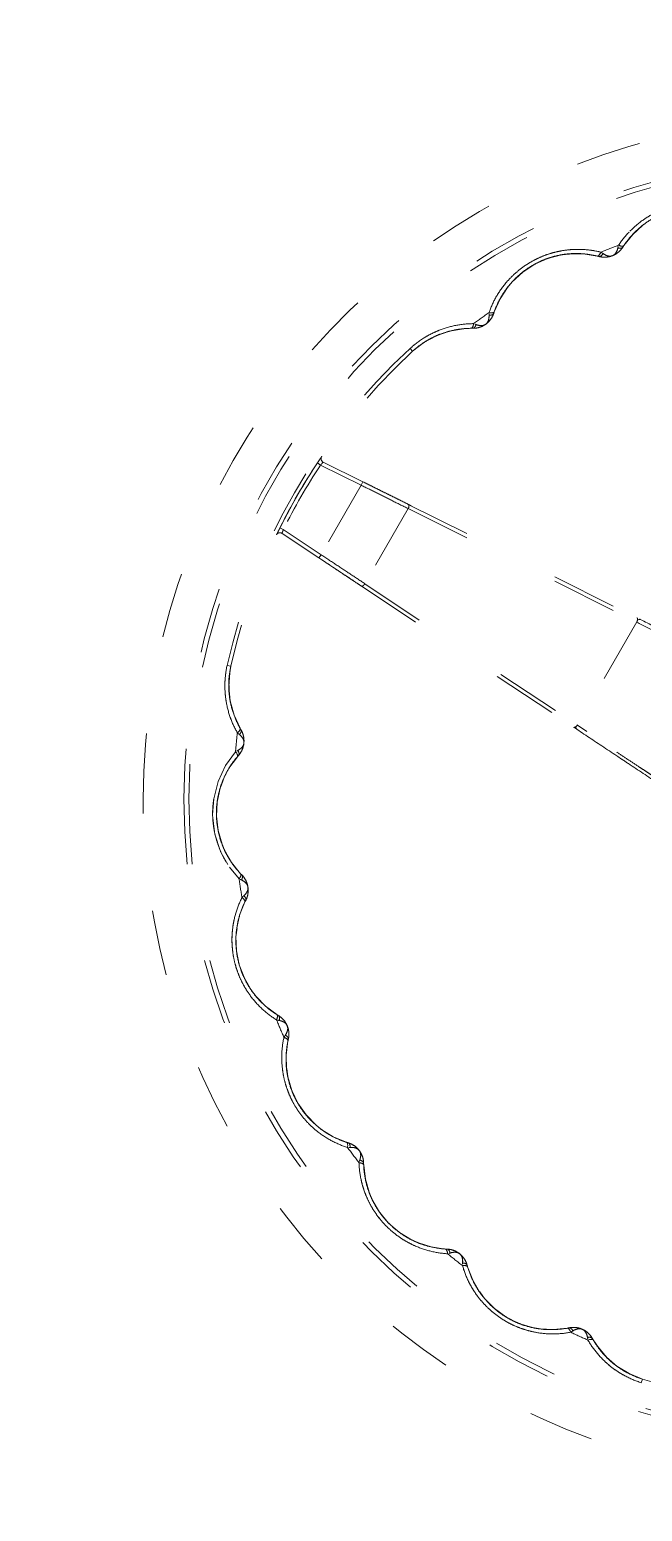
# Model space of a CAD drawing. Extents: x -3450 to 27857, y -1288 to 11880.
# Drawn here: x 1048.36 to 1061.26, y 1129.79 to 1160.99 of the extents above; entities that cross this region are included whole.
import ezdxf

# ---------------------------------------------------------------- set-up
doc = ezdxf.new("R2010")
doc.units = 0
doc.linetypes.add('188K-SM-03-F20-MECH-EQ-Y2257103$0$XFM7Q20PCW-200K$0$ACAD_ISO03W100', pattern=[30, 12, -18])
doc.layers.add('188K-SM-03-F20-MECH-EQ-Y2257103$0$XFM7Q20PCW-200K$0$PCW EQ (FUTURE)', color=252, linetype='188K-SM-03-F20-MECH-EQ-Y2257103$0$XFM7Q20PCW-200K$0$ACAD_ISO03W100', lineweight=9)

# ---------------------------------------------------------------- blocks, each defined once
blk = doc.blocks.new('188K-SM-03-F20-MECH-EQ-Y2257103$0$XFM7Q20PCW-200K$0$漢唐美光 8NHV4A-10FDA-NC150-M - 漢唐美光 8NHV4A-10FDA-NC150-M-V1107-CUB_L40')
for p, q in [((-563.1, 11.33), (-562.93, 11.59)), ((-572.86, 10.1), (-574.2, 9.94)), ((-567.8, 9.69), (-567.5, 9.61)), ((-565.97, 9.5), (-565.02, 9.75)), ((-564.15, 10.22), (-565.02, 9.75)), ((-584.29, 3.92), (-583.42, 4.95)), ((-587.56, -2.17), (-588.28, -2.83)), ((-586.81, -0.83), (-586.71, -0.54)), ((-590.97, -3.58), (-590.66, -3.58)), ((-590.97, -3.58), (-590.66, -3.58)), ((-589.15, -3.3), (-588.28, -2.83)), ((-602.16, -7.29), (-601.69, -7.8)), ((-618.59, -28.68), (-619.17, -28.29)), ((-611.13, -32.37), (-618.59, -28.68)), ((-618.11, -28.13), (-610.82, -31.75)), ((-611.13, -32.37), (-618.5, -45.13)), ((-611.13, -32.37), (-610.82, -31.75)), ((-602.49, -36.68), (-610.45, -50.46)), ((-602.49, -36.68), (-560.55, -57.49)), ((-602.48, -35.89), (-559.92, -57)), ((-626.05, -40.21), (-625.43, -40.52)), ((-625.43, -40.52), (-618.5, -45.13)), ((-625.66, -41.21), (-618.88, -45.71)), ((-618.88, -45.71), (-618.5, -45.13)), ((-611.13, -50.87), (-572.13, -76.79)), ((-610.47, -50.49), (-571.47, -76.41)), ((-560.53, -57.46), (-571.47, -76.41)), ((-635.06, -65.6), (-635.74, -65.45)), ((-635.74, -65.45), (-635.06, -65.6)), ((-635.13, -72.22), (-635.32, -71.08)), ((-633.2, -77.26), (-633.36, -76.99)), ((-632.68, -78.7), (-632.66, -79.69)), ((-571.45, -76.43), (-569.71, -77.58)), ((-636.02, -83.85), (-634.19, -81.29)), ((-632.87, -80.65), (-632.66, -79.69)), ((-637.39, -86.76), (-636.02, -83.85)), ((-633.86, -82.2), (-633.65, -81.97)), ((-638.2, -89.94), (-637.39, -86.77)), ((-636.51, -86.53), (-636.97, -87.79)), ((-638.4, -92.84), (-638.2, -89.94)), ((-638.06, -96), (-638.38, -93.45)), ((-636.99, -99.45), (-637.98, -96.4)), ((-635.61, -102.01), (-636.82, -99.82)), ((-636.14, -99.52), (-636.67, -98.27)), ((-633.54, -104.62), (-635.29, -102.49)), ((-633.04, -103.91), (-633.26, -103.69)), ((-632.18, -105.18), (-631.92, -106.13)), ((-632.47, -108.86), (-632.32, -108.58)), ((-631.89, -107.11), (-631.92, -106.13)), ((-633.97, -113.7), (-634.11, -115.04)), ((-630.43, -126.2), (-631.25, -125.13)), ((-626.35, -129.7), (-626.61, -129.54)), ((-625.21, -130.72), (-624.72, -131.58)), ((-624.45, -132.53), (-624.72, -131.58)), ((-624.58, -134.36), (-624.51, -134.06)), ((-624.85, -139.43), (-624.65, -140.76)), ((-618.35, -150.68), (-619.41, -149.84)), ((-613.53, -153.07), (-613.83, -152.98)), ((-613.53, -153.07), (-613.83, -152.98)), ((-612.18, -153.78), (-611.49, -154.49)), ((-611, -155.34), (-611.49, -154.49)), ((-610.67, -157.15), (-610.68, -156.84)), ((-609.69, -162.13), (-609.18, -163.37)), ((-600.64, -171.44), (-601.87, -170.89)), ((-595.38, -172.58), (-595.69, -172.56)), ((-593.89, -172.93), (-593.05, -173.45)), ((-592.36, -174.16), (-593.05, -173.45)), ((-591.6, -175.83), (-591.69, -175.53)), ((-589.44, -180.42), (-588.63, -181.49)), ((-578.37, -187.22), (-579.7, -186.99)), ((-572.99, -187.03), (-573.3, -187.09)), ((-571.46, -187.01), (-570.52, -187.31)), ((-569.68, -187.82), (-570.52, -187.31)), ((-568.54, -189.26), (-568.69, -188.99)), ((-568.54, -189.26), (-568.69, -188.99)), ((-559.52, -196.43), (-559.73, -197.1))]:
    blk.add_line(p, q)
at = {"flags": 128}
for points in [[(-651.15, -89.94), (-651.05, -84.94), (-650.75, -79.95), (-650.25, -74.98), (-649.55, -70.03), (-648.66, -65.11), (-647.57, -60.23), (-646.28, -55.4), (-644.8, -50.62), (-643.14, -45.91), (-641.28, -41.27), (-639.24, -36.7), (-637.02, -32.22), (-634.63, -27.83), (-632.06, -23.55), (-629.32, -19.36), (-626.41, -15.29), (-623.35, -11.34), (-620.12, -7.52), (-616.75, -3.83), (-613.24, -0.27), (-609.58, 3.14), (-605.79, 6.4), (-601.88, 9.51), (-597.84, 12.46), (-593.69, 15.24), (-589.43, 17.86), (-585.07, 20.3), (-580.61, 22.57), (-576.07, 24.66), (-571.44, 26.56), (-566.75, 28.28), (-561.99, 29.81), (-557.17, 31.15), (-552.3, 32.29), (-547.39, 33.24), (-542.45, 33.99), (-537.48, 34.54), (-532.5, 34.9), (-527.5, 35.05), (-522.5, 35), (-517.51, 34.76), (-512.53, 34.31), (-507.57, 33.67), (-502.64, 32.83), (-497.75, 31.79), (-492.9, 30.55), (-488.11, 29.13), (-483.38, 27.51), (-478.72, 25.71), (-474.13, 23.72), (-469.63, 21.55), (-465.21, 19.2), (-460.9, 16.67), (-456.69, 13.98), (-452.59, 11.12), (-448.6, 8.1), (-444.75, 4.92), (-441.02, 1.59), (-437.42, -1.89), (-433.97, -5.51), (-430.67, -9.26), (-427.52, -13.15), (-424.53, -17.15), (-421.7, -21.27), (-419.04, -25.51), (-416.55, -29.84), (-414.23, -34.27), (-412.09, -38.79), (-410.14, -43.39), (-408.37, -48.07), (-406.79, -52.81), (-405.4, -57.62), (-404.21, -62.47), (-403.2, -67.37), (-402.4, -72.3), (-401.79, -77.27), (-401.39, -82.25), (-401.18, -87.24), (-401.15, -89.94)], [(-562.93, 11.59), (-561.29, 13.65), (-559.48, 15.31)], [(-583.42, 4.95), (-581.48, 6.75), (-579.28, 8.19), (-576.92, 9.24), (-574.38, 9.91), (-571.81, 10.15), (-569.22, 9.97), (-567.8, 9.69)], [(-567.8, 9.69), (-570.4, 10.1), (-572.86, 10.1)], [(-586.71, -0.54), (-585.63, 1.86), (-584.29, 3.92)], [(-601.69, -7.8), (-599.65, -6.21), (-597.35, -4.95), (-594.9, -4.09), (-592.35, -3.65), (-590.97, -3.58)], [(-601.69, -7.8), (-599.61, -6.18), (-597.32, -4.94), (-595.99, -4.42)], [(-590.97, -3.58), (-593.59, -3.81), (-595.99, -4.42)], [(-601.69, -7.8), (-604.91, -10.88), (-608.01, -14.1), (-610.98, -17.43), (-613.81, -20.88), (-616.5, -24.44), (-619.05, -28.11), (-621.45, -31.87), (-623.69, -35.73), (-625.78, -39.67), (-627.71, -43.7), (-629.48, -47.8), (-631.08, -51.96), (-632.52, -56.19), (-633.78, -60.47), (-634.88, -64.8), (-635.06, -65.6)], [(-618.22, -28.06), (-618.32, -27.97), (-618.4, -27.86), (-618.46, -27.73), (-618.49, -27.6), (-618.5, -27.46), (-618.48, -27.36), (-618.44, -27.22), (-618.38, -27.11)], [(-626.05, -40.21), (-623.98, -36.26), (-621.76, -32.39), (-619.38, -28.61), (-619.17, -28.29)], [(-626.68, -41.49), (-626.61, -41.37), (-626.51, -41.27), (-626.41, -41.19), (-626.28, -41.13), (-626.15, -41.1), (-626.01, -41.09), (-625.91, -41.11), (-625.77, -41.15), (-625.66, -41.21)], [(-543.58, -65.9), (-545.93, -64.72), (-549.72, -62.84), (-553.46, -60.97), (-557.09, -59.17), (-560.53, -57.46)], [(-633.36, -76.99), (-634.47, -74.58), (-635.17, -72.03), (-635.44, -69.41), (-635.27, -66.76), (-635.06, -65.6)], [(-635.32, -71.08), (-635.43, -68.44), (-635.11, -65.84), (-635.06, -65.6)], [(-633.36, -76.99), (-634.46, -74.61), (-635.13, -72.22)], [(-634.19, -81.29), (-636.02, -83.85), (-637.39, -86.77), (-638.2, -89.94)], [(-636.67, -98.27), (-637.4, -95.73), (-637.7, -93.12), (-637.57, -90.54), (-637.02, -87.97), (-636.07, -85.57), (-634.74, -83.34), (-633.86, -82.2)], [(-633.86, -82.2), (-635.4, -84.33), (-636.51, -86.53)], [(-401.15, -89.94), (-401.25, -94.94), (-401.55, -99.93), (-402.05, -104.91), (-402.75, -109.86), (-403.64, -114.78), (-404.73, -119.66), (-406.02, -124.49), (-407.49, -129.26), (-409.16, -133.98), (-411.02, -138.62), (-413.06, -143.19), (-415.27, -147.67), (-417.67, -152.05), (-420.24, -156.34), (-422.98, -160.52), (-425.89, -164.59), (-428.95, -168.54), (-432.17, -172.37), (-435.54, -176.06), (-439.06, -179.61), (-442.72, -183.02), (-446.51, -186.29), (-450.42, -189.39), (-454.46, -192.34), (-458.61, -195.13), (-462.87, -197.74), (-467.23, -200.19), (-471.69, -202.46), (-476.23, -204.54), (-480.85, -206.45), (-485.55, -208.17), (-490.31, -209.7), (-495.13, -211.03), (-499.99, -212.18), (-504.9, -213.12), (-509.85, -213.88), (-514.82, -214.43), (-519.8, -214.78), (-524.8, -214.94), (-529.8, -214.89), (-534.79, -214.64), (-539.77, -214.2), (-544.73, -213.55), (-549.66, -212.71), (-554.55, -211.67), (-559.39, -210.44), (-564.19, -209.02), (-568.92, -207.4), (-573.58, -205.6), (-578.17, -203.61), (-582.67, -201.43), (-587.08, -199.09), (-591.4, -196.56), (-595.61, -193.87), (-599.71, -191.01), (-603.69, -187.98), (-607.55, -184.8), (-611.28, -181.47), (-614.87, -177.99), (-618.32, -174.38), (-621.63, -170.62), (-624.78, -166.74), (-627.77, -162.73), (-630.6, -158.61), (-633.26, -154.38), (-635.75, -150.05), (-638.07, -145.62), (-640.2, -141.1), (-642.16, -136.49), (-643.93, -131.82), (-645.51, -127.07), (-646.9, -122.27), (-648.09, -117.42), (-649.09, -112.52), (-649.9, -107.58), (-650.5, -102.62), (-650.91, -97.64), (-651.12, -92.64), (-651.15, -89.94)], [(-633.26, -103.69), (-634.91, -101.64), (-636.14, -99.52)], [(-631.25, -125.13), (-632.58, -122.85), (-633.51, -120.39), (-634.02, -117.86), (-634.12, -115.23), (-633.79, -112.67), (-633.05, -110.18), (-632.47, -108.86)], [(-632.47, -108.86), (-633.44, -111.3), (-633.97, -113.7)], [(-626.61, -129.54), (-628.72, -127.97), (-630.43, -126.2)], [(-624.58, -134.36), (-624.92, -136.97), (-624.85, -139.43)], [(-619.41, -149.84), (-621.26, -147.95), (-622.76, -145.8), (-623.88, -143.47), (-624.61, -140.95), (-624.92, -138.38), (-624.82, -135.78), (-624.58, -134.36)], [(-613.83, -152.98), (-616.26, -151.97), (-618.35, -150.68)], [(-610.67, -157.15), (-610.36, -159.76), (-609.69, -162.13)], [(-601.87, -170.89), (-604.12, -169.51), (-606.11, -167.79), (-607.76, -165.8), (-609.09, -163.54), (-610.02, -161.13), (-610.56, -158.59), (-610.67, -157.15)], [(-595.69, -172.56), (-598.29, -172.18), (-600.64, -171.44)], [(-591.6, -175.83), (-590.66, -178.29), (-589.44, -180.42)], [(-579.7, -186.99), (-582.22, -186.21), (-584.57, -185.03), (-586.66, -183.51), (-588.51, -181.64), (-590, -179.53), (-591.14, -177.2), (-591.6, -175.83)], [(-573.3, -187.09), (-575.91, -187.36), (-578.37, -187.22)], [(-568.54, -189.26), (-567.02, -191.41), (-565.29, -193.19)], [(-559.52, -196.43), (-561.91, -195.46), (-564.16, -194.1), (-566.12, -192.41), (-567.78, -190.42), (-568.54, -189.26)], [(-559.52, -196.43), (-561.96, -195.44), (-564.18, -194.08), (-565.29, -193.19)], [(-559.52, -196.43), (-555.24, -197.68), (-550.9, -198.76), (-546.53, -199.66), (-542.13, -200.39), (-537.7, -200.94), (-533.25, -201.31), (-528.79, -201.51), (-524.33, -201.53), (-519.87, -201.36), (-515.42, -201.02), (-510.98, -200.5), (-506.57, -199.81), (-502.2, -198.94), (-497.86, -197.89), (-493.56, -196.68), (-492.78, -196.43)]]:
    blk.add_lwpolyline(points, dxfattribs=at)
blk.add_circle((-526.15, -89.94), 379.98)
for centre, radius, start, end in [((-526.15, -89.94), 117.51, 0, 180), ((-526.15, -89.94), 116.61, 0, 180), ((-526.15, -89.94), 108.39, 110.3796, 112.2204), ((-526.15, -89.94), 108.39, 124.5796, 126.4204), ((-526.15, -89.94), 112.29, 132.6, 167.4), ((-617.8, -27.51), 0.7, 145.7341, 243.6127), ((-526.15, -89.94), 111.6, 146.4637, 153.5363), ((-526.15, -89.94), 110.9, 146.4637, 153.5363), ((-626.05, -41.79), 0.7, 56.3873, 154.2659), ((-526.15, -89.94), 108.39, 173.5796, 175.4204), ((-526.15, -89.94), 117.51, 180, 0), ((-526.15, -89.94), 116.61, 180, 0), ((-526.15, -89.94), 108.39, 187.7796, 189.6204), ((-526.15, -89.94), 108.39, 201.9796, 203.8204), ((-526.15, -89.94), 108.39, 216.1796, 218.0204), ((-526.15, -89.94), 108.39, 230.3796, 232.2204), ((-526.15, -89.94), 108.39, 244.5796, 246.4204)]:
    blk.add_arc(centre, radius, start, end)
for centre, major_axis, ratio, start_param, end_param in [((-564.18, 12.42), (-1.25, 0.83), 0.34988, 2.01934, 3.141593), ((-567.44, 11.14), (0.36, 1.46), 0.34988, 3.141593, 4.263845), ((-588.12, -0.04), (-1.41, 0.5), 0.34988, 2.01934, 3.141593), ((-590.98, -2.08), (-0.01, 1.5), 0.34988, 3.141593, 4.263845), ((-602.79, -36.52), (0.311, 0.627), 0.481025, 4.682027, 6.283185), ((-610.74, -50.29), (0.388, 0.583), 0.481025, 3.141593, 4.74275), ((-560.84, -57.33), (0.311, 0.627), 0.481025, 4.682027, 6.283185), ((-560.24, -57.63), (0.311, 0.627), 0.481025, 0, 0.770217), ((-634.66, -77.73), (1.3, 0.74), 0.34988, 5.160933, 6.283185), ((-571.74, -76.21), (0.388, 0.583), 0.481025, 3.141593, 4.74275), ((-571.18, -76.58), (0.388, 0.583), 0.481025, 2.371375, 3.141593), ((-635, -81.22), (-1.14, 0.98), 0.34988, 3.141593, 4.263845), ((-634.34, -104.72), (1.08, 1.04), 0.34988, 5.160933, 6.283185), ((-633.81, -108.19), (-1.34, 0.67), 0.34988, 3.141593, 4.263845), ((-627.41, -130.81), (0.79, 1.27), 0.34988, 5.160933, 6.283185), ((-626.04, -134.04), (-1.47, 0.32), 0.34988, 3.141593, 4.263845), ((-614.29, -154.4), (0.46, 1.43), 0.34988, 5.160933, 6.283185), ((-612.17, -157.2), (1.5, 0.05), 0.34988, 0, 1.122252), ((-595.78, -174.06), (0.09, 1.5), 0.34988, 5.160933, 6.283185), ((-593.05, -176.25), (1.44, 0.42), 0.34988, 0, 1.122252), ((-573.02, -188.57), (-0.28, 1.47), 0.34988, 5.160933, 6.283185), ((-569.83, -190.02), (1.29, 0.76), 0.34988, 0, 1.122252)]:
    blk.add_ellipse(centre, major_axis=major_axis, ratio=ratio, start_param=start_param, end_param=end_param)
for points, knots in [([(-541.27, 17.39), (-542.17, 17.87), (-544.09, 18.69), (-546.68, 19.28), (-548.84, 19.46), (-550.46, 19.44), (-552.09, 19.27), (-553.7, 18.94), (-555.27, 18.46), (-556.79, 17.84), (-558.23, 17.08), (-559.58, 16.2), (-560.83, 15.2), (-562.36, 13.74), (-563.33, 12.51), (-563.9, 11.66)], [-1, -1, -1, -1, -0.875, -0.75, -0.6875, -0.625, -0.5625, -0.5, -0.4375, -0.375, -0.3125, -0.25, -0.1875, -0.125, 0, 0, 0, 0]), ([(-542.09, 16.86), (-542.91, 17.3), (-544.23, 17.85), (-546.1, 18.37), (-547.55, 18.62), (-549.03, 18.74), (-550.54, 18.73), (-552.05, 18.57), (-553.53, 18.27), (-554.98, 17.82), (-556.38, 17.25), (-557.71, 16.55), (-560.21, 14.92), (-561.89, 13.14), (-562.93, 11.59)], [-1, -1, -1, -1, -0.875, -0.8125, -0.75, -0.6875, -0.625, -0.5625, -0.5, -0.4375, -0.375, -0.3125, -0.25, 0, 0, 0, 0]), ([(-562.93, 11.59), (-562.41, 12.36), (-561.52, 13.48), (-560.11, 14.82), (-558.96, 15.74), (-557.71, 16.55), (-556.38, 17.25), (-554.98, 17.82), (-553.53, 18.27), (-552.05, 18.57), (-550.54, 18.73), (-549.04, 18.75), (-546.06, 18.5), (-543.74, 17.74), (-542.09, 16.86)], [-1, -1, -1, -1, -0.875, -0.8125, -0.75, -0.6875, -0.625, -0.5625, -0.5, -0.4375, -0.375, -0.3125, -0.25, 0, 0, 0, 0]), ([(-567.14, 10.4), (-568.13, 10.65), (-570.19, 10.97), (-572.85, 10.91), (-574.98, 10.55), (-576.55, 10.14), (-578.09, 9.57), (-579.57, 8.86), (-580.97, 8.01), (-582.29, 7.03), (-583.5, 5.94), (-584.6, 4.75), (-585.57, 3.48), (-586.69, 1.69), (-587.33, 0.26), (-587.67, -0.7)], [-1, -1, -1, -1, -0.875, -0.75, -0.6875, -0.625, -0.5625, -0.5, -0.4375, -0.375, -0.3125, -0.25, -0.1875, -0.125, 0, 0, 0, 0]), ([(-586.71, -0.54), (-586.4, 0.34), (-585.81, 1.64), (-584.77, 3.29), (-583.88, 4.46), (-582.87, 5.55), (-581.75, 6.56), (-580.53, 7.46), (-579.24, 8.24), (-577.87, 8.9), (-576.45, 9.42), (-575, 9.81), (-572.06, 10.3), (-569.61, 10.13), (-567.8, 9.69)], [-1, -1, -1, -1, -0.875, -0.8125, -0.75, -0.6875, -0.625, -0.5625, -0.5, -0.4375, -0.375, -0.3125, -0.25, 0, 0, 0, 0]), ([(-567.8, 9.69), (-568.7, 9.91), (-570.12, 10.13), (-572.06, 10.16), (-573.53, 10.06), (-575, 9.81), (-576.45, 9.42), (-577.87, 8.9), (-579.24, 8.24), (-580.54, 7.46), (-581.75, 6.56), (-582.87, 5.56), (-584.89, 3.36), (-586.09, 1.22), (-586.71, -0.54)], [-1, -1, -1, -1, -0.875, -0.8125, -0.75, -0.6875, -0.625, -0.5625, -0.5, -0.4375, -0.375, -0.3125, -0.25, 0, 0, 0, 0]), ([(-590.5, -2.72), (-591.52, -2.73), (-593.6, -2.92), (-596.16, -3.63), (-598.14, -4.5), (-600.04, -5.55), (-601.34, -6.54), (-602.16, -7.29)], [-1, -1, -1, -1, -0.75, -0.5, -0.375, -0.25, 0, 0, 0, 0]), ([(-601.69, -7.8), (-600.93, -7.11), (-599.73, -6.19), (-597.98, -5.22), (-596.16, -4.42), (-593.8, -3.76), (-591.9, -3.58), (-590.97, -3.58)], [-1, -1, -1, -1, -0.75, -0.625, -0.5, -0.25, 0, 0, 0, 0]), ([(-619.17, -28.29), (-619.03, -28.08), (-618.83, -27.78), (-618.61, -27.45), (-618.44, -27.2), (-618.38, -27.11), (-618.38, -27.11)], [-1, -1, -1, -1, -0.666667, -0.5, -0.333333, 0, 0, 0, 0]), ([(-626.68, -41.49), (-626.68, -41.49), (-626.63, -41.39), (-626.5, -41.12), (-626.32, -40.76), (-626.16, -40.44), (-626.05, -40.21)], [-1, -1, -1, -1, -0.666667, -0.5, -0.333333, 0, 0, 0, 0]), ([(-540.98, -66.4), (-542.96, -65.42), (-546.99, -63.41), (-552.37, -60.75), (-556.9, -58.5), (-559.35, -57.28), (-560.53, -56.7)], [-1, -1, -1, -1, -0.7, -0.4, -0.2, 0, 0, 0, 0]), ([(-559.92, -57), (-558.21, -57.85), (-554.58, -59.65), (-548.13, -62.85), (-543.53, -65.13), (-540.98, -66.4)], [-1, -1, -1, -1, -0.7, -0.4, 0, 0, 0, 0]), ([(-560.55, -57.49), (-559.32, -58.14), (-556.74, -59.48), (-552.28, -61.73), (-548.62, -63.53), (-545.93, -64.82), (-544.15, -65.68), (-542.8, -66.3), (-541.92, -66.71)], [0, 0, 0, 0, 0.222222, 0.444444, 0.722222, 0.791667, 0.861111, 1, 1, 1, 1]), ([(-635.06, -65.6), (-635.28, -66.6), (-635.47, -68.1), (-635.44, -70.1), (-635.22, -72.08), (-634.61, -74.45), (-633.82, -76.18), (-633.36, -76.99)], [-1, -1, -1, -1, -0.75, -0.625, -0.5, -0.25, 0, 0, 0, 0]), ([(-572.13, -76.79), (-570.48, -77.89), (-567, -80.2), (-562.05, -83.49), (-557.67, -86.41), (-555.18, -88.06), (-553.96, -88.87)], [-1, -1, -1, -1, -0.7, -0.4, -0.2, 0, 0, 0, 0]), ([(-553.96, -88.87), (-555.73, -87.69), (-559.37, -85.27), (-565.43, -81.25), (-569.44, -78.58), (-571.57, -77.17)], [-1, -1, -1, -1, -0.7, -0.4, 0, 0, 0, 0]), ([(-554.16, -87.91), (-554.45, -87.73), (-554.9, -87.45), (-555.52, -87.05), (-556, -86.75), (-556.49, -86.43), (-557, -86.11), (-557.51, -85.78), (-558.19, -85.34), (-559.03, -84.79), (-560.37, -83.91), (-562.04, -82.81), (-564.02, -81.49), (-567.26, -79.3), (-569.72, -77.59), (-571.45, -76.38)], [0, 0, 0, 0, 0.055556, 0.083333, 0.111111, 0.138889, 0.166667, 0.194444, 0.222222, 0.277778, 0.333333, 0.444444, 0.555556, 0.666667, 1, 1, 1, 1]), ([(-633.86, -82.2), (-634.46, -82.91), (-635.3, -84.07), (-636.2, -85.79), (-636.77, -87.15), (-637.21, -88.57), (-637.52, -90.04), (-637.7, -91.55), (-637.73, -93.06), (-637.61, -94.57), (-637.36, -96.06), (-636.96, -97.51), (-635.92, -100.31), (-634.55, -102.34), (-633.26, -103.69)], [-1, -1, -1, -1, -0.875, -0.8125, -0.75, -0.6875, -0.625, -0.5625, -0.5, -0.4375, -0.375, -0.3125, -0.25, 0, 0, 0, 0]), ([(-633.26, -103.69), (-633.9, -103.02), (-634.8, -101.9), (-635.8, -100.23), (-636.44, -98.91), (-636.96, -97.52), (-637.35, -96.06), (-637.61, -94.57), (-637.73, -93.06), (-637.7, -91.55), (-637.52, -90.04), (-637.21, -88.57), (-636.33, -85.72), (-635.07, -83.62), (-633.86, -82.2)], [-1, -1, -1, -1, -0.875, -0.8125, -0.75, -0.6875, -0.625, -0.5625, -0.5, -0.4375, -0.375, -0.3125, -0.25, 0, 0, 0, 0]), ([(-633.02, -108.06), (-633.47, -108.97), (-634.24, -110.91), (-634.76, -113.52), (-634.88, -115.68), (-634.81, -117.3), (-634.59, -118.93), (-634.22, -120.53), (-633.7, -122.08), (-633.03, -123.58), (-632.24, -125), (-631.32, -126.33), (-630.29, -127.55), (-628.78, -129.04), (-627.53, -129.98), (-626.66, -130.51)], [-1, -1, -1, -1, -0.875, -0.75, -0.6875, -0.625, -0.5625, -0.5, -0.4375, -0.375, -0.3125, -0.25, -0.1875, -0.125, 0, 0, 0, 0]), ([(-626.61, -129.54), (-627.4, -129.05), (-628.55, -128.19), (-629.93, -126.82), (-630.87, -125.69), (-631.72, -124.47), (-632.45, -123.15), (-633.07, -121.77), (-633.55, -120.34), (-633.89, -118.86), (-634.1, -117.36), (-634.16, -115.86), (-634, -112.88), (-633.3, -110.53), (-632.47, -108.86)], [-1, -1, -1, -1, -0.875, -0.8125, -0.75, -0.6875, -0.625, -0.5625, -0.5, -0.4375, -0.375, -0.3125, -0.25, 0, 0, 0, 0]), ([(-632.47, -108.86), (-632.88, -109.69), (-633.4, -111.03), (-633.86, -112.92), (-634.08, -114.37), (-634.16, -115.86), (-634.09, -117.36), (-633.89, -118.86), (-633.55, -120.34), (-633.07, -121.77), (-632.46, -123.16), (-631.72, -124.46), (-630.02, -126.92), (-628.2, -128.55), (-626.61, -129.54)], [-1, -1, -1, -1, -0.875, -0.8125, -0.75, -0.6875, -0.625, -0.5625, -0.5, -0.4375, -0.375, -0.3125, -0.25, 0, 0, 0, 0]), ([(-625.31, -133.72), (-625.53, -134.72), (-625.79, -136.78), (-625.66, -139.44), (-625.24, -141.56), (-624.78, -143.12), (-624.17, -144.64), (-623.42, -146.1), (-622.53, -147.48), (-621.52, -148.77), (-620.39, -149.95), (-619.18, -151.01), (-617.88, -151.95), (-616.05, -153.02), (-614.61, -153.62), (-613.64, -153.93)], [-1, -1, -1, -1, -0.875, -0.75, -0.6875, -0.625, -0.5625, -0.5, -0.4375, -0.375, -0.3125, -0.25, -0.1875, -0.125, 0, 0, 0, 0]), ([(-613.83, -152.98), (-614.72, -152.69), (-616.04, -152.14), (-617.71, -151.15), (-618.9, -150.29), (-620.02, -149.31), (-621.06, -148.22), (-622, -147.03), (-622.82, -145.75), (-623.51, -144.41), (-624.07, -143), (-624.5, -141.56), (-625.07, -138.63), (-624.97, -136.19), (-624.58, -134.36)], [-1, -1, -1, -1, -0.875, -0.8125, -0.75, -0.6875, -0.625, -0.5625, -0.5, -0.4375, -0.375, -0.3125, -0.25, 0, 0, 0, 0]), ([(-624.58, -134.36), (-624.77, -135.27), (-624.95, -136.69), (-624.93, -138.64), (-624.79, -140.1), (-624.5, -141.56), (-624.07, -143), (-623.51, -144.41), (-622.82, -145.75), (-622, -147.03), (-621.06, -148.22), (-620.03, -149.31), (-617.78, -151.27), (-615.61, -152.41), (-613.83, -152.98)], [-1, -1, -1, -1, -0.875, -0.8125, -0.75, -0.6875, -0.625, -0.5625, -0.5, -0.4375, -0.375, -0.3125, -0.25, 0, 0, 0, 0]), ([(-623.43, -146.02), (-623.69, -145.57), (-624.14, -144.69), (-624.52, -143.78), (-624.68, -143.34)], [-0.4971302, -0.4971302, -0.4971302, -0.4971302, -0.4375, -0.3839164, -0.3839164, -0.3839164, -0.3839164]), ([(-611.54, -156.71), (-611.51, -157.73), (-611.26, -159.8), (-610.47, -162.34), (-609.55, -164.29), (-608.72, -165.69), (-607.76, -167.02), (-606.67, -168.25), (-605.47, -169.37), (-604.17, -170.37), (-602.79, -171.24), (-601.35, -171.97), (-599.87, -172.55), (-597.83, -173.14), (-596.29, -173.38), (-595.27, -173.44)], [-1, -1, -1, -1, -0.875, -0.75, -0.6875, -0.625, -0.5625, -0.5, -0.4375, -0.375, -0.3125, -0.25, -0.1875, -0.125, 0, 0, 0, 0]), ([(-610.67, -157.15), (-610.64, -158.08), (-610.47, -159.5), (-609.97, -161.38), (-609.47, -162.76), (-608.83, -164.11), (-608.06, -165.4), (-607.17, -166.63), (-606.17, -167.76), (-605.06, -168.8), (-603.86, -169.72), (-602.6, -170.52), (-599.93, -171.87), (-597.55, -172.44), (-595.69, -172.56)], [-1, -1, -1, -1, -0.875, -0.8125, -0.75, -0.6875, -0.625, -0.5625, -0.5, -0.4375, -0.375, -0.3125, -0.25, 0, 0, 0, 0]), ([(-595.69, -172.56), (-596.62, -172.5), (-598.03, -172.28), (-599.9, -171.74), (-601.27, -171.2), (-602.59, -170.52), (-603.86, -169.72), (-605.06, -168.79), (-606.17, -167.76), (-607.17, -166.63), (-608.07, -165.4), (-608.83, -164.11), (-610.11, -161.41), (-610.61, -159.01), (-610.67, -157.15)], [-1, -1, -1, -1, -0.875, -0.8125, -0.75, -0.6875, -0.625, -0.5625, -0.5, -0.4375, -0.375, -0.3125, -0.25, 0, 0, 0, 0]), ([(-601.36, -171.94), (-601.84, -171.72), (-602.8, -171.23), (-603.72, -170.66), (-604.16, -170.35)], [-0.7494547, -0.7494547, -0.7494547, -0.7494547, -0.6875, -0.625, -0.625, -0.625, -0.625]), ([(-592.55, -175.61), (-592.27, -176.6), (-591.52, -178.54), (-590.14, -180.81), (-588.76, -182.48), (-587.62, -183.63), (-586.36, -184.68), (-585, -185.61), (-583.57, -186.4), (-582.06, -187.05), (-580.51, -187.56), (-578.94, -187.91), (-577.35, -188.11), (-575.23, -188.19), (-573.68, -188.03), (-572.68, -187.84)], [-1, -1, -1, -1, -0.875, -0.75, -0.6875, -0.625, -0.5625, -0.5, -0.4375, -0.375, -0.3125, -0.25, -0.1875, -0.125, 0, 0, 0, 0]), ([(-591.6, -175.83), (-591.35, -176.72), (-590.83, -178.06), (-589.89, -179.76), (-589.06, -180.98), (-588.11, -182.12), (-587.05, -183.19), (-585.89, -184.16), (-584.64, -185.01), (-583.31, -185.75), (-581.92, -186.35), (-580.5, -186.81), (-577.58, -187.47), (-575.13, -187.44), (-573.3, -187.09)], [-1, -1, -1, -1, -0.875, -0.8125, -0.75, -0.6875, -0.625, -0.5625, -0.5, -0.4375, -0.375, -0.3125, -0.25, 0, 0, 0, 0]), ([(-573.3, -187.09), (-574.21, -187.26), (-575.64, -187.4), (-577.58, -187.33), (-579.04, -187.14), (-580.49, -186.81), (-581.92, -186.35), (-583.31, -185.74), (-584.64, -185.01), (-585.89, -184.16), (-587.05, -183.19), (-588.11, -182.13), (-590.01, -179.82), (-591.08, -177.62), (-591.6, -175.83)], [-1, -1, -1, -1, -0.875, -0.8125, -0.75, -0.6875, -0.625, -0.5625, -0.5, -0.4375, -0.375, -0.3125, -0.25, 0, 0, 0, 0]), ([(-569.51, -189.29), (-568.99, -190.17), (-567.79, -191.87), (-565.89, -193.73), (-564.15, -195.02), (-562.29, -196.13), (-560.78, -196.77), (-559.73, -197.1)], [-1, -1, -1, -1, -0.75, -0.5, -0.375, -0.25, 0, 0, 0, 0]), ([(-559.52, -196.43), (-560.49, -196.13), (-561.89, -195.54), (-563.6, -194.51), (-565.21, -193.33), (-566.96, -191.62), (-568.06, -190.07), (-568.54, -189.26)], [-1, -1, -1, -1, -0.75, -0.625, -0.5, -0.25, 0, 0, 0, 0])]:
    blk.add_open_spline(points, degree=3, knots=knots)
for points in [[(-559.57, 16.18), (-559.13, 16.49), (-558.23, 17.08), (-557.27, 17.59), (-556.77, 17.82)], [(-563.9, 11.66), (-563.33, 12.52), (-562.68, 13.33), (-561.96, 14.09)], [(-561.8, 14.25), (-561.12, 14.95), (-560.37, 15.6), (-559.57, 16.18)], [(-573.38, 10.79), (-572.85, 10.86), (-571.79, 10.93), (-570.73, 10.91), (-570.21, 10.87)], [(-563.1, 11.33), (-563.21, 11.14), (-563.48, 10.79), (-563.94, 10.36), (-564.45, 10), (-564.83, 9.82), (-565.02, 9.75)], [(-565.02, 9.75), (-564.63, 9.9), (-563.91, 10.32), (-563.33, 10.95), (-563.1, 11.33)], [(-564.01, 11.19), (-564.05, 11), (-564.16, 10.66), (-564.38, 10.24), (-564.67, 9.93), (-564.9, 9.79), (-565.02, 9.75)], [(-565.02, 9.75), (-564.78, 9.84), (-564.36, 10.18), (-564.09, 10.81), (-564.01, 11.19)], [(-563.95, 11.42), (-563.97, 11.34), (-563.99, 11.26), (-564.01, 11.19)], [(-564.01, 11.19), (-563.99, 11.26), (-563.97, 11.34), (-563.95, 11.42)], [(-563.1, 11.33), (-563.16, 11.23), (-563.4, 11.09), (-563.8, 11.13), (-564.01, 11.19)], [(-563.1, 11.33), (-563.07, 11.37), (-563.01, 11.45), (-562.96, 11.54), (-562.93, 11.59)], [(-582.27, 7.01), (-581.85, 7.36), (-580.97, 8.01), (-580.04, 8.57), (-579.56, 8.83)], [(-579.56, 8.83), (-579.08, 9.09), (-578.09, 9.57), (-577.07, 9.94), (-576.55, 10.11)], [(-576.55, 10.11), (-576.03, 10.27), (-574.98, 10.55), (-573.92, 10.73), (-573.38, 10.79)], [(-570.21, 10.87), (-569.16, 10.81), (-568.13, 10.64), (-567.14, 10.4)], [(-567.8, 9.69), (-567.75, 9.67), (-567.65, 9.65), (-567.55, 9.62), (-567.5, 9.61)], [(-566.73, 10.13), (-566.85, 9.94), (-567.12, 9.64), (-567.39, 9.58), (-567.5, 9.61)], [(-567.5, 9.61), (-567.29, 9.55), (-566.86, 9.48), (-566.22, 9.47), (-565.6, 9.55), (-565.21, 9.67), (-565.02, 9.75)], [(-565.02, 9.75), (-565.4, 9.6), (-566.22, 9.41), (-567.07, 9.5), (-567.5, 9.61)], [(-567.14, 10.4), (-567.07, 10.35), (-566.93, 10.26), (-566.8, 10.17), (-566.73, 10.13)], [(-565.02, 9.75), (-565.26, 9.65), (-565.79, 9.62), (-566.41, 9.9), (-566.73, 10.13)], [(-566.73, 10.13), (-566.58, 10.02), (-566.26, 9.84), (-565.82, 9.68), (-565.39, 9.65), (-565.14, 9.7), (-565.02, 9.75)], [(-584.58, 4.74), (-584.23, 5.15), (-583.5, 5.95), (-582.69, 6.67), (-582.27, 7.01)], [(-586.39, 2.13), (-585.87, 3.04), (-585.27, 3.92), (-584.58, 4.74)], [(-587.67, -0.7), (-587.33, 0.26), (-586.9, 1.21), (-586.39, 2.13)], [(-586.81, -0.83), (-586.88, -1.04), (-587.05, -1.44), (-587.39, -1.98), (-587.8, -2.45), (-588.12, -2.71), (-588.28, -2.83)], [(-588.28, -2.83), (-587.95, -2.59), (-587.35, -2.01), (-586.95, -1.25), (-586.81, -0.83)], [(-587.66, -1.19), (-587.66, -1.38), (-587.68, -1.74), (-587.79, -2.2), (-587.99, -2.57), (-588.18, -2.76), (-588.28, -2.83)], [(-588.28, -2.83), (-588.07, -2.68), (-587.75, -2.25), (-587.65, -1.58), (-587.66, -1.19)], [(-587.66, -1.19), (-587.45, -1.19), (-587.04, -1.14), (-586.85, -0.94), (-586.81, -0.83)], [(-587.66, -0.95), (-587.66, -1.03), (-587.66, -1.11), (-587.66, -1.19)], [(-587.66, -1.19), (-587.66, -1.11), (-587.66, -1.03), (-587.66, -0.95)], [(-586.71, -0.54), (-586.73, -0.59), (-586.76, -0.69), (-586.79, -0.78), (-586.81, -0.83)], [(-602.16, -7.29), (-601.35, -6.55), (-600.48, -5.88), (-599.55, -5.31)], [(-590.97, -3.58), (-591.91, -3.58), (-593.8, -3.76), (-596.63, -4.55), (-599.32, -5.89), (-600.94, -7.11), (-601.69, -7.8)], [(-599.55, -5.31), (-598.63, -4.74), (-597.65, -4.26), (-596.65, -3.87)], [(-596.65, -3.87), (-595.65, -3.49), (-594.62, -3.2), (-593.59, -3.01)], [(-593.59, -3.01), (-592.56, -2.82), (-591.53, -2.73), (-590.5, -2.72)], [(-590.66, -3.58), (-590.71, -3.58), (-590.81, -3.58), (-590.91, -3.58), (-590.97, -3.58)], [(-590.66, -3.58), (-590.44, -3.58), (-590, -3.55), (-589.38, -3.4), (-588.8, -3.17), (-588.45, -2.95), (-588.28, -2.83)], [(-588.28, -2.83), (-588.62, -3.07), (-589.37, -3.45), (-590.22, -3.58), (-590.66, -3.58)], [(-590.66, -3.58), (-590.54, -3.58), (-590.29, -3.46), (-590.11, -3.09), (-590.04, -2.89)], [(-590.04, -2.89), (-590.11, -2.86), (-590.19, -2.83), (-590.27, -2.81)], [(-590.27, -2.81), (-590.19, -2.83), (-590.11, -2.86), (-590.04, -2.89)], [(-588.28, -2.83), (-588.49, -2.98), (-589.01, -3.15), (-589.68, -3.02), (-590.04, -2.89)], [(-590.04, -2.89), (-589.86, -2.95), (-589.52, -3.05), (-589.04, -3.09), (-588.62, -3.02), (-588.39, -2.91), (-588.28, -2.83)], [(-618.59, -28.68), (-618.46, -28.53), (-618.22, -28.26), (-618.11, -28.13), (-618.11, -28.13)], [(-611.13, -32.37), (-610.13, -32.87), (-608.13, -33.87), (-605.21, -35.33), (-603.37, -36.25), (-602.49, -36.68)], [(-610.82, -31.75), (-609.78, -32.26), (-607.71, -33.29), (-604.68, -34.79), (-602.78, -35.74), (-601.87, -36.19)], [(-602.48, -35.89), (-603.32, -35.47), (-605.1, -34.59), (-607.92, -33.19), (-609.85, -32.23), (-610.82, -31.75)], [(-625.66, -41.21), (-625.66, -41.21), (-625.61, -41.05), (-625.49, -40.71), (-625.43, -40.52)], [(-618.88, -45.71), (-617.98, -46.31), (-616.19, -47.51), (-613.56, -49.25), (-611.91, -50.35), (-611.13, -50.87)], [(-610.56, -51.24), (-611.41, -50.68), (-613.18, -49.51), (-615.99, -47.64), (-617.92, -46.35), (-618.88, -45.71)], [(-610.45, -50.46), (-611.26, -49.91), (-612.98, -48.78), (-615.7, -46.98), (-617.56, -45.75), (-618.5, -45.13)], [(-635.74, -65.45), (-635.98, -66.51), (-636.24, -68.69), (-636.04, -71.95), (-635.24, -75.05), (-634.37, -76.93), (-633.86, -77.82)], [(-636.15, -68.69), (-636.12, -67.76), (-636.01, -66.82), (-635.83, -65.89)], [(-633.36, -76.99), (-633.82, -76.18), (-634.61, -74.45), (-635.34, -71.6), (-635.53, -68.6), (-635.28, -66.59), (-635.06, -65.6)], [(-635.94, -71.92), (-636.02, -71.39), (-636.14, -70.32), (-636.16, -69.23), (-636.15, -68.69)], [(-635.16, -75), (-635.51, -74.01), (-635.77, -72.98), (-635.94, -71.92)], [(-633.86, -77.82), (-634.37, -76.94), (-634.8, -75.99), (-635.16, -75)], [(-633.49, -78.14), (-633.55, -78.09), (-633.67, -77.99), (-633.8, -77.88), (-633.86, -77.82)], [(-633.2, -77.26), (-633.14, -77.36), (-633.12, -77.64), (-633.34, -77.98), (-633.49, -78.14)], [(-633.49, -78.14), (-633.34, -78.26), (-633.08, -78.51), (-632.81, -78.9), (-632.66, -79.3), (-632.64, -79.56), (-632.66, -79.69)], [(-632.66, -79.69), (-632.63, -79.43), (-632.74, -78.91), (-633.19, -78.39), (-633.49, -78.14)], [(-633.2, -77.26), (-633.22, -77.22), (-633.28, -77.13), (-633.33, -77.04), (-633.36, -76.99)], [(-633.2, -77.26), (-633.09, -77.45), (-632.9, -77.84), (-632.71, -78.45), (-632.63, -79.07), (-632.64, -79.48), (-632.66, -79.69)], [(-632.66, -79.69), (-632.62, -79.28), (-632.66, -78.44), (-632.97, -77.64), (-633.2, -77.26)], [(-633.77, -81.05), (-633.84, -81.09), (-633.91, -81.13), (-633.98, -81.17)], [(-633.98, -81.17), (-633.91, -81.13), (-633.84, -81.09), (-633.77, -81.05)], [(-632.66, -79.69), (-632.68, -79.94), (-632.89, -80.44), (-633.42, -80.86), (-633.77, -81.05)], [(-633.77, -81.05), (-633.6, -80.96), (-633.3, -80.76), (-632.96, -80.43), (-632.73, -80.07), (-632.67, -79.82), (-632.66, -79.69)], [(-633.77, -81.05), (-633.66, -81.23), (-633.5, -81.61), (-633.58, -81.88), (-633.65, -81.97)], [(-633.65, -81.97), (-633.51, -81.8), (-633.24, -81.46), (-632.95, -80.89), (-632.75, -80.3), (-632.68, -79.89), (-632.66, -79.69)], [(-632.66, -79.69), (-632.7, -80.1), (-632.9, -80.91), (-633.36, -81.64), (-633.65, -81.97)], [(-633.65, -81.97), (-633.69, -82), (-633.75, -82.08), (-633.82, -82.16), (-633.86, -82.2)], [(-638.2, -89.94), (-638.3, -90.62), (-638.43, -91.96), (-638.39, -94), (-638.1, -96.01), (-637.59, -97.96), (-636.86, -99.82), (-635.94, -101.57), (-634.83, -103.18), (-633.99, -104.15), (-633.54, -104.62)], [(-633.32, -104.73), (-633.25, -104.76), (-633.17, -104.8), (-633.1, -104.83)], [(-633.1, -104.83), (-633.17, -104.8), (-633.25, -104.76), (-633.32, -104.73)], [(-633.26, -103.69), (-633.22, -103.73), (-633.15, -103.8), (-633.07, -103.87), (-633.04, -103.91)], [(-633.1, -104.83), (-633, -104.64), (-632.87, -104.25), (-632.96, -103.99), (-633.04, -103.91)], [(-633.1, -104.83), (-632.93, -104.91), (-632.62, -105.09), (-632.26, -105.4), (-632.02, -105.75), (-631.94, -106), (-631.92, -106.13)], [(-631.92, -106.13), (-631.96, -105.87), (-632.2, -105.39), (-632.75, -105), (-633.1, -104.83)], [(-633.04, -103.91), (-632.88, -104.06), (-632.6, -104.4), (-632.28, -104.94), (-632.04, -105.52), (-631.95, -105.93), (-631.92, -106.13)], [(-631.92, -106.13), (-631.98, -105.72), (-632.23, -104.92), (-632.73, -104.22), (-633.04, -103.91)], [(-634.15, -110.95), (-633.85, -109.94), (-633.47, -108.97), (-633.02, -108.06)], [(-633.02, -108.06), (-632.95, -108), (-632.83, -107.88), (-632.72, -107.78), (-632.66, -107.72)], [(-631.92, -106.13), (-631.88, -106.38), (-631.96, -106.92), (-632.37, -107.46), (-632.66, -107.72)], [(-632.66, -107.72), (-632.52, -107.59), (-632.28, -107.33), (-632.03, -106.92), (-631.9, -106.52), (-631.9, -106.26), (-631.92, -106.13)], [(-632.32, -108.58), (-632.27, -108.48), (-632.27, -108.2), (-632.51, -107.87), (-632.66, -107.72)], [(-632.32, -108.58), (-632.35, -108.63), (-632.39, -108.72), (-632.44, -108.81), (-632.47, -108.86)], [(-632.32, -108.58), (-632.22, -108.39), (-632.05, -107.99), (-631.91, -107.37), (-631.86, -106.74), (-631.89, -106.33), (-631.92, -106.13)], [(-631.92, -106.13), (-631.86, -106.54), (-631.85, -107.37), (-632.12, -108.19), (-632.32, -108.58)], [(-634.76, -114.07), (-634.71, -113.53), (-634.55, -112.48), (-634.3, -111.45), (-634.15, -110.95)], [(-634.78, -117.3), (-634.83, -116.76), (-634.87, -115.67), (-634.82, -114.6), (-634.76, -114.07)], [(-634.2, -120.52), (-634.35, -119.99), (-634.59, -118.93), (-634.74, -117.85), (-634.78, -117.3)], [(-633.01, -123.57), (-633.26, -123.08), (-633.7, -122.08), (-634.05, -121.04), (-634.2, -120.52)], [(-631.3, -126.31), (-631.62, -125.88), (-632.24, -125), (-632.77, -124.05), (-633.01, -123.57)], [(-629.14, -128.65), (-629.92, -127.94), (-630.65, -127.16), (-631.3, -126.31)], [(-626.66, -130.51), (-627.53, -129.97), (-628.36, -129.35), (-629.14, -128.65)], [(-626.61, -129.54), (-626.57, -129.57), (-626.48, -129.63), (-626.39, -129.68), (-626.35, -129.7)], [(-626.35, -129.7), (-626.16, -129.82), (-625.81, -130.07), (-625.35, -130.52), (-624.98, -131.02), (-624.8, -131.39), (-624.72, -131.58)], [(-624.72, -131.58), (-624.88, -131.2), (-625.31, -130.49), (-625.97, -129.93), (-626.35, -129.7)], [(-626.35, -129.7), (-626.25, -129.76), (-626.1, -130), (-626.13, -130.41), (-626.18, -130.61)], [(-626.18, -130.61), (-626.26, -130.6), (-626.34, -130.58), (-626.42, -130.56)], [(-626.42, -130.56), (-626.34, -130.58), (-626.26, -130.6), (-626.18, -130.61)], [(-624.72, -131.58), (-624.82, -131.34), (-625.17, -130.93), (-625.8, -130.69), (-626.18, -130.61)], [(-626.18, -130.61), (-626, -130.65), (-625.65, -130.75), (-625.23, -130.96), (-624.9, -131.24), (-624.77, -131.46), (-624.72, -131.58)], [(-625.05, -133.31), (-624.94, -133.15), (-624.77, -132.83), (-624.63, -132.38), (-624.6, -131.95), (-624.67, -131.7), (-624.72, -131.58)], [(-624.72, -131.58), (-624.62, -131.82), (-624.57, -132.35), (-624.83, -132.98), (-625.05, -133.31)], [(-624.51, -134.06), (-624.46, -133.84), (-624.39, -133.41), (-624.4, -132.78), (-624.5, -132.16), (-624.64, -131.77), (-624.72, -131.58)], [(-624.72, -131.58), (-624.55, -131.96), (-624.35, -132.77), (-624.41, -133.63), (-624.51, -134.06)], [(-625.7, -136.8), (-625.66, -135.75), (-625.53, -134.71), (-625.31, -133.72)], [(-625.05, -133.31), (-625.09, -133.37), (-625.17, -133.51), (-625.26, -133.65), (-625.31, -133.72)], [(-624.51, -134.06), (-624.48, -133.95), (-624.55, -133.68), (-624.86, -133.41), (-625.05, -133.31)], [(-624.58, -134.36), (-624.57, -134.31), (-624.54, -134.21), (-624.52, -134.11), (-624.51, -134.06)], [(-625.53, -139.97), (-625.6, -139.44), (-625.71, -138.38), (-625.72, -137.33), (-625.7, -136.8)], [(-624.75, -143.12), (-624.93, -142.6), (-625.24, -141.56), (-625.45, -140.5), (-625.53, -139.97)], [(-621.5, -148.75), (-621.86, -148.34), (-622.53, -147.48), (-623.12, -146.56), (-623.4, -146.09)], [(-619.16, -150.99), (-619.58, -150.66), (-620.4, -149.95), (-621.15, -149.17), (-621.5, -148.75)], [(-616.5, -152.73), (-617.43, -152.24), (-618.32, -151.66), (-619.16, -150.99)], [(-613.64, -153.93), (-614.61, -153.62), (-615.57, -153.22), (-616.5, -152.73)], [(-613.83, -152.98), (-613.78, -152.99), (-613.68, -153.02), (-613.58, -153.05), (-613.53, -153.07)], [(-613.53, -153.07), (-613.32, -153.13), (-612.92, -153.29), (-612.37, -153.61), (-611.89, -154.01), (-611.61, -154.32), (-611.49, -154.49)], [(-611.49, -154.49), (-611.74, -154.16), (-612.34, -153.57), (-613.11, -153.19), (-613.53, -153.07)], [(-613.53, -153.07), (-613.42, -153.1), (-613.22, -153.29), (-613.15, -153.7), (-613.15, -153.91)], [(-613.39, -153.92), (-613.31, -153.92), (-613.23, -153.91), (-613.15, -153.91)], [(-613.15, -153.91), (-613.23, -153.91), (-613.31, -153.92), (-613.39, -153.92)], [(-611.49, -154.49), (-611.65, -154.28), (-612.09, -153.97), (-612.76, -153.89), (-613.15, -153.91)], [(-613.15, -153.91), (-612.96, -153.9), (-612.6, -153.91), (-612.14, -154.01), (-611.76, -154.2), (-611.57, -154.38), (-611.49, -154.49)], [(-611.49, -154.49), (-611.33, -154.69), (-611.16, -155.2), (-611.26, -155.87), (-611.39, -156.24)], [(-611.39, -156.24), (-611.33, -156.06), (-611.24, -155.71), (-611.21, -155.24), (-611.29, -154.82), (-611.41, -154.59), (-611.49, -154.49)], [(-610.68, -156.84), (-610.68, -156.62), (-610.73, -156.19), (-610.89, -155.57), (-611.14, -155), (-611.37, -154.65), (-611.49, -154.49)], [(-611.49, -154.49), (-611.24, -154.82), (-610.84, -155.55), (-610.69, -156.4), (-610.68, -156.84)], [(-611.16, -159.79), (-611.38, -158.76), (-611.51, -157.72), (-611.54, -156.71)], [(-611.39, -156.24), (-611.41, -156.32), (-611.44, -156.39), (-611.46, -156.47)], [(-611.46, -156.47), (-611.44, -156.39), (-611.41, -156.32), (-611.39, -156.24)], [(-610.68, -156.84), (-610.68, -156.72), (-610.81, -156.48), (-611.18, -156.3), (-611.39, -156.24)], [(-610.67, -157.15), (-610.68, -157.1), (-610.68, -156.99), (-610.68, -156.89), (-610.68, -156.84)], [(-610.22, -162.82), (-610.42, -162.33), (-610.78, -161.33), (-611.05, -160.3), (-611.16, -159.79)], [(-608.7, -165.68), (-609, -165.22), (-609.55, -164.29), (-610.01, -163.32), (-610.22, -162.82)], [(-606.65, -168.23), (-607.03, -167.84), (-607.75, -167.02), (-608.4, -166.14), (-608.7, -165.68)], [(-604.16, -170.35), (-604.61, -170.04), (-605.47, -169.37), (-606.27, -168.62), (-606.65, -168.23)], [(-598.34, -172.97), (-599.36, -172.73), (-600.37, -172.38), (-601.35, -171.94)], [(-595.27, -173.44), (-596.29, -173.38), (-597.32, -173.22), (-598.34, -172.97)], [(-595.38, -172.58), (-595.43, -172.57), (-595.53, -172.57), (-595.63, -172.56), (-595.69, -172.56)], [(-595.38, -172.58), (-595.16, -172.58), (-594.73, -172.64), (-594.12, -172.82), (-593.55, -173.09), (-593.21, -173.32), (-593.05, -173.45)], [(-593.05, -173.45), (-593.37, -173.19), (-594.1, -172.77), (-594.94, -172.59), (-595.38, -172.58)], [(-595.38, -172.58), (-595.26, -172.58), (-595.02, -172.72), (-594.86, -173.09), (-594.8, -173.3)], [(-594.8, -173.3), (-594.88, -173.32), (-594.95, -173.34), (-595.03, -173.37)], [(-595.03, -173.37), (-594.95, -173.34), (-594.88, -173.32), (-594.8, -173.3)], [(-593.05, -173.45), (-593.25, -173.29), (-593.75, -173.09), (-594.43, -173.18), (-594.8, -173.3)], [(-594.8, -173.3), (-594.62, -173.24), (-594.27, -173.16), (-593.79, -173.15), (-593.38, -173.24), (-593.15, -173.37), (-593.05, -173.45)], [(-592.52, -175.13), (-592.5, -174.93), (-592.5, -174.57), (-592.59, -174.11), (-592.77, -173.72), (-592.95, -173.53), (-593.05, -173.45)], [(-593.05, -173.45), (-592.85, -173.61), (-592.55, -174.06), (-592.49, -174.74), (-592.52, -175.13)], [(-591.69, -175.53), (-591.75, -175.32), (-591.89, -174.91), (-592.2, -174.35), (-592.59, -173.86), (-592.89, -173.58), (-593.05, -173.45)], [(-593.05, -173.45), (-592.73, -173.71), (-592.16, -174.32), (-591.8, -175.1), (-591.69, -175.53)], [(-591.43, -178.51), (-591.9, -177.57), (-592.27, -176.59), (-592.55, -175.61)], [(-592.54, -175.36), (-592.53, -175.28), (-592.52, -175.2), (-592.52, -175.13)], [(-592.52, -175.13), (-592.52, -175.2), (-592.53, -175.28), (-592.54, -175.36)], [(-592.52, -175.13), (-592.31, -175.13), (-591.9, -175.21), (-591.72, -175.42), (-591.69, -175.53)], [(-591.6, -175.83), (-591.62, -175.78), (-591.65, -175.68), (-591.68, -175.58), (-591.69, -175.53)], [(-589.77, -181.22), (-590.09, -180.79), (-590.69, -179.91), (-591.2, -178.98), (-591.43, -178.51)], [(-584.99, -185.59), (-585.45, -185.3), (-586.35, -184.68), (-587.61, -183.63), (-588.77, -182.48), (-589.45, -181.65), (-589.77, -181.22)], [(-582.05, -187.03), (-582.56, -186.84), (-583.57, -186.4), (-584.52, -185.87), (-584.99, -185.59)], [(-578.93, -187.89), (-579.46, -187.79), (-580.52, -187.56), (-581.55, -187.22), (-582.05, -187.03)], [(-572.99, -187.03), (-573.04, -187.04), (-573.14, -187.06), (-573.24, -187.08), (-573.3, -187.09)], [(-570.52, -187.31), (-570.9, -187.14), (-571.7, -186.91), (-572.56, -186.94), (-572.99, -187.03)], [(-572.99, -187.03), (-572.78, -186.99), (-572.35, -186.94), (-571.71, -186.96), (-571.1, -187.08), (-570.71, -187.22), (-570.52, -187.31)], [(-572.99, -187.03), (-572.88, -187.01), (-572.61, -187.08), (-572.36, -187.4), (-572.26, -187.59)], [(-572.26, -187.59), (-572.32, -187.63), (-572.46, -187.71), (-572.6, -187.8), (-572.68, -187.84)], [(-570.52, -187.31), (-570.76, -187.2), (-571.29, -187.14), (-571.92, -187.39), (-572.26, -187.59)], [(-572.26, -187.59), (-572.09, -187.49), (-571.77, -187.33), (-571.31, -187.2), (-570.89, -187.19), (-570.64, -187.26), (-570.52, -187.31)], [(-569.59, -188.8), (-569.63, -188.62), (-569.71, -188.27), (-569.92, -187.84), (-570.19, -187.51), (-570.4, -187.36), (-570.52, -187.31)], [(-570.52, -187.31), (-570.29, -187.42), (-569.89, -187.78), (-569.66, -188.42), (-569.59, -188.8)], [(-568.69, -188.99), (-568.8, -188.8), (-569.04, -188.44), (-569.48, -187.98), (-569.97, -187.59), (-570.33, -187.39), (-570.52, -187.31)], [(-570.52, -187.31), (-570.14, -187.48), (-569.44, -187.94), (-568.91, -188.61), (-568.69, -188.99)], [(-575.77, -188.15), (-576.82, -188.16), (-577.88, -188.07), (-578.93, -187.89)], [(-572.68, -187.84), (-573.68, -188.03), (-574.72, -188.14), (-575.77, -188.15)], [(-569.59, -188.8), (-569.39, -188.76), (-568.98, -188.74), (-568.75, -188.89), (-568.69, -188.99)], [(-569.55, -189.04), (-569.57, -188.96), (-569.58, -188.88), (-569.59, -188.8)], [(-569.59, -188.8), (-569.58, -188.88), (-569.57, -188.96), (-569.55, -189.04)], [(-567.71, -191.82), (-568.39, -191.02), (-568.99, -190.17), (-569.51, -189.29)], [(-568.54, -189.26), (-568.56, -189.22), (-568.62, -189.12), (-568.67, -189.04), (-568.69, -188.99)], [(-568.54, -189.26), (-568.06, -190.07), (-566.96, -191.62), (-564.86, -193.68), (-562.35, -195.34), (-560.48, -196.13), (-559.52, -196.43)], [(-565.44, -194.04), (-566.27, -193.36), (-567.03, -192.62), (-567.71, -191.82)], [(-562.74, -195.83), (-563.7, -195.31), (-564.6, -194.71), (-565.44, -194.04)], [(-559.73, -197.1), (-560.77, -196.77), (-561.78, -196.34), (-562.74, -195.83)]]:
    blk.add_open_spline(points, degree=3)
blk = doc.blocks.new('188K-SM-03-F20-MECH-EQ-Y2257103')
at = {"layer": '188K-SM-03-F20-MECH-EQ-Y2257103$0$XFM7Q20PCW-200K$0$PCW EQ (FUTURE)', "xscale": 0.1147234346767911, "yscale": 0.1147234346767911, "zscale": 0.1147234346767911}
blk.add_blockref('188K-SM-03-F20-MECH-EQ-Y2257103$0$XFM7Q20PCW-200K$0$漢唐美光 8NHV4A-10FDA-NC150-M - 漢唐美光 8NHV4A-10FDA-NC150-M-V1107-CUB_L40', (1125.452, 1155.115), dxfattribs=at)

msp = doc.modelspace()

# ---------------------------------------------------------------- block references
msp.add_blockref('188K-SM-03-F20-MECH-EQ-Y2257103', (0, 0))

doc.saveas('drawing.dxf')
